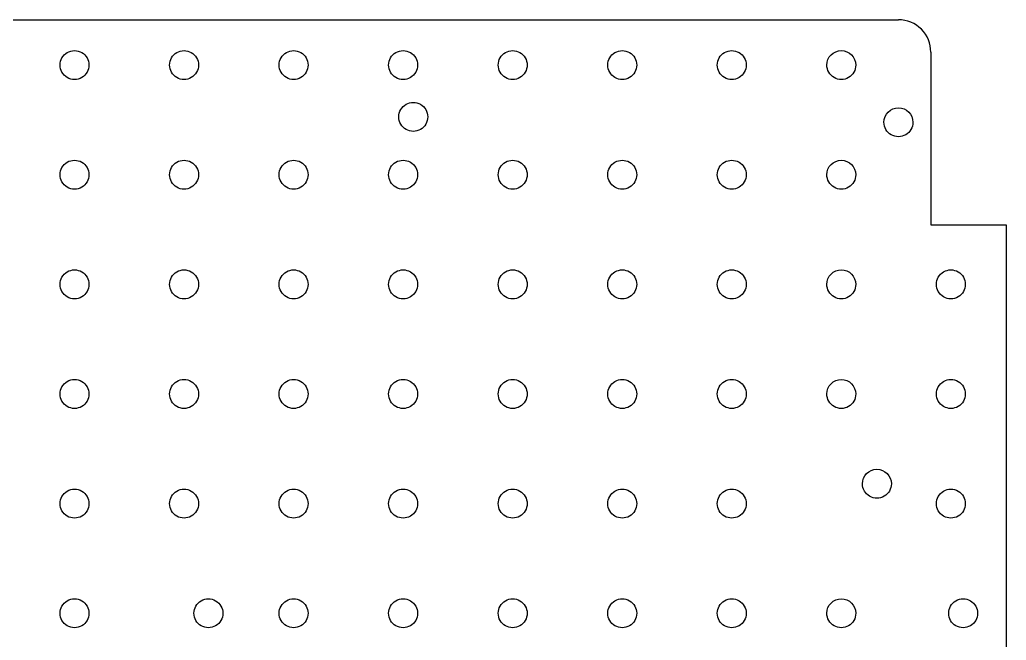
# Model space of a CAD drawing. Extents: x 3 to 186, y -110 to 0.
# Drawn here: x 94.9 to 186.4, y -57.6 to -0.1 of the extents above; entities that cross this region are included whole.
import ezdxf

# ---------------------------------------------------------------- set-up
doc = ezdxf.new("R2010")
doc.units = 0
doc.layers.get('0').update_dxf_attribs({"linetype": 'CONTINUOUS'})

msp = doc.modelspace()

# ---------------------------------------------------------------- linework, layer by layer
at = {"color": 7}
for p, q in [((13.411941, -0.089216), (176.411207, -0.089216)), ((179.410944, -3.088953), (179.410944, -19.088398)), ((101.333808, -4.289102), (101.333808, -4.289102)), ((111.493799, -4.289102), (111.493799, -4.289102)), ((121.653789, -4.289102), (121.653789, -4.289102)), ((131.81378, -4.289102), (131.81378, -4.289102)), ((141.97377, -4.289102), (141.97377, -4.289102)), ((152.13376, -4.289102), (152.13376, -4.289102)), ((162.293751, -4.289102), (162.293751, -4.289102)), ((172.453741, -4.289102), (172.453741, -4.289102)), ((132.753579, -9.089698), (132.753579, -9.089698)), ((177.754716, -9.590077), (177.754716, -9.590077)), ((101.333808, -14.449092), (101.333808, -14.449092)), ((111.493799, -14.449092), (111.493799, -14.449092)), ((121.653789, -14.449092), (121.653789, -14.449092)), ((131.81378, -14.449092), (131.81378, -14.449092)), ((141.97377, -14.449092), (141.97377, -14.449092)), ((152.13376, -14.449092), (152.13376, -14.449092)), ((162.293751, -14.449092), (162.293751, -14.449092)), ((172.453741, -14.449092), (172.453741, -14.449092)), ((179.410944, -19.088398), (186.411177, -19.088398)), ((186.411177, -19.088398), (186.411177, -91.089709)), ((101.333808, -24.609083), (101.333808, -24.609083)), ((111.493799, -24.609083), (111.493799, -24.609083)), ((121.653789, -24.609083), (121.653789, -24.609083)), ((131.81378, -24.609083), (131.81378, -24.609083)), ((141.97377, -24.609083), (141.97377, -24.609083)), ((152.13376, -24.609083), (152.13376, -24.609083)), ((162.293751, -24.609083), (162.293751, -24.609083)), ((172.453741, -24.609083), (172.453741, -24.609083)), ((182.613731, -24.609083), (182.613731, -24.609083)), ((101.333808, -34.769073), (101.333808, -34.769073)), ((111.493799, -34.769073), (111.493799, -34.769073)), ((121.653789, -34.769073), (121.653789, -34.769073)), ((131.81378, -34.769073), (131.81378, -34.769073)), ((141.97377, -34.769073), (141.97377, -34.769073)), ((152.13376, -34.769073), (152.13376, -34.769073)), ((162.293751, -34.769073), (162.293751, -34.769073)), ((172.453741, -34.769073), (172.453741, -34.769073)), ((182.613731, -34.769073), (182.613731, -34.769073)), ((175.753198, -43.090105), (175.753198, -43.090105)), ((101.333808, -44.929063), (101.333808, -44.929063)), ((111.493799, -44.929063), (111.493799, -44.929063)), ((121.653789, -44.929063), (121.653789, -44.929063)), ((131.81378, -44.929063), (131.81378, -44.929063)), ((141.97377, -44.929063), (141.97377, -44.929063)), ((152.13376, -44.929063), (152.13376, -44.929063)), ((162.293751, -44.929063), (162.293751, -44.929063)), ((182.613731, -44.929063), (182.613731, -44.929063)), ((101.333808, -55.089054), (101.333808, -55.089054)), ((113.754397, -55.089054), (113.754397, -55.089054)), ((121.653789, -55.089054), (121.653789, -55.089054)), ((131.81378, -55.089054), (131.81378, -55.089054)), ((141.97377, -55.089054), (141.97377, -55.089054)), ((152.13376, -55.089054), (152.13376, -55.089054)), ((162.293751, -55.089054), (162.293751, -55.089054)), ((172.453741, -55.089054), (172.453741, -55.089054)), ((183.75419, -55.089054), (183.75419, -55.089054))]:
    msp.add_line(p, q, dxfattribs=at)
for points in [[(178.534045, -0.969087), (177.971437, -0.40648), (177.208378, -0.09041), (176.412731, -0.09041)], [(179.412722, -3.090401), (179.412722, -2.294754), (179.096652, -1.531695), (178.534045, -0.969087)], [(98.64933, -4.289102), (98.64933, -3.809567), (98.90516, -3.366457), (99.32045, -3.12669)], [(99.32045, -3.12669), (99.73574, -2.886922), (100.247399, -2.886922), (100.662689, -3.12669)], [(100.662689, -3.12669), (101.077979, -3.366457), (101.333808, -3.809567), (101.333808, -4.289102)], [(108.809321, -4.289102), (108.809321, -3.809567), (109.06515, -3.366457), (109.48044, -3.12669)], [(109.48044, -3.12669), (109.89573, -2.886922), (110.407389, -2.886922), (110.822679, -3.12669)], [(110.822679, -3.12669), (111.237969, -3.366457), (111.493799, -3.809567), (111.493799, -4.289102)], [(118.969311, -4.289102), (118.969311, -3.809567), (119.22514, -3.366457), (119.64043, -3.12669)], [(119.64043, -3.12669), (120.055721, -2.886922), (120.567379, -2.886922), (120.98267, -3.12669)], [(120.98267, -3.12669), (121.39796, -3.366457), (121.653789, -3.809567), (121.653789, -4.289102)], [(129.129301, -4.289102), (129.129301, -3.809567), (129.385131, -3.366457), (129.800421, -3.12669)], [(129.800421, -3.12669), (130.215711, -2.886922), (130.72737, -2.886922), (131.14266, -3.12669)], [(131.14266, -3.12669), (131.55795, -3.366457), (131.81378, -3.809567), (131.81378, -4.289102)], [(139.289292, -4.289102), (139.289292, -3.809567), (139.545121, -3.366457), (139.960411, -3.12669)], [(139.960411, -3.12669), (140.375701, -2.886922), (140.88736, -2.886922), (141.30265, -3.12669)], [(141.30265, -3.12669), (141.717941, -3.366457), (141.97377, -3.809567), (141.97377, -4.289102)], [(149.449282, -4.289102), (149.449282, -3.809567), (149.705111, -3.366457), (150.120402, -3.12669)], [(150.120402, -3.12669), (150.535692, -2.886922), (151.04735, -2.886922), (151.462641, -3.12669)], [(151.462641, -3.12669), (151.877931, -3.366457), (152.13376, -3.809567), (152.13376, -4.289102)], [(159.609272, -4.289102), (159.609272, -3.809567), (159.865102, -3.366457), (160.280392, -3.12669)], [(160.280392, -3.12669), (160.695682, -2.886922), (161.207341, -2.886922), (161.622631, -3.12669)], [(161.622631, -3.12669), (162.037921, -3.366457), (162.293751, -3.809567), (162.293751, -4.289102)], [(169.769263, -4.289102), (169.769263, -3.547804), (170.370204, -2.946864), (171.111502, -2.946864)], [(171.111502, -2.946864), (171.8528, -2.946864), (172.453741, -3.547804), (172.453741, -4.289102)], [(99.32045, -5.451515), (98.90516, -5.211747), (98.64933, -4.768638), (98.64933, -4.289102)], [(101.333808, -4.289102), (101.333808, -4.768638), (101.077979, -5.211747), (100.662689, -5.451515)], [(109.48044, -5.451515), (109.06515, -5.211747), (108.809321, -4.768638), (108.809321, -4.289102)], [(111.493799, -4.289102), (111.493799, -4.768638), (111.237969, -5.211747), (110.822679, -5.451515)], [(119.64043, -5.451515), (119.22514, -5.211747), (118.969311, -4.768638), (118.969311, -4.289102)], [(121.653789, -4.289102), (121.653789, -4.768638), (121.39796, -5.211747), (120.98267, -5.451515)], [(129.800421, -5.451515), (129.385131, -5.211747), (129.129301, -4.768638), (129.129301, -4.289102)], [(131.81378, -4.289102), (131.81378, -4.768638), (131.55795, -5.211747), (131.14266, -5.451515)], [(139.960411, -5.451515), (139.545121, -5.211747), (139.289292, -4.768638), (139.289292, -4.289102)], [(141.97377, -4.289102), (141.97377, -4.768638), (141.717941, -5.211747), (141.30265, -5.451515)], [(150.120402, -5.451515), (149.705111, -5.211747), (149.449282, -4.768638), (149.449282, -4.289102)], [(152.13376, -4.289102), (152.13376, -4.768638), (151.877931, -5.211747), (151.462641, -5.451515)], [(160.280392, -5.451515), (159.865102, -5.211747), (159.609272, -4.768638), (159.609272, -4.289102)], [(162.293751, -4.289102), (162.293751, -4.768638), (162.037921, -5.211747), (161.622631, -5.451515)], [(170.440382, -5.451515), (170.025092, -5.211747), (169.769263, -4.768638), (169.769263, -4.289102)], [(172.453741, -4.289102), (172.453741, -4.768638), (172.197912, -5.211747), (171.782621, -5.451515)], [(100.662689, -5.451515), (100.247399, -5.691283), (99.73574, -5.691283), (99.32045, -5.451515)], [(110.822679, -5.451515), (110.407389, -5.691283), (109.89573, -5.691283), (109.48044, -5.451515)], [(120.98267, -5.451515), (120.567379, -5.691283), (120.055721, -5.691283), (119.64043, -5.451515)], [(131.14266, -5.451515), (130.72737, -5.691283), (130.215711, -5.691283), (129.800421, -5.451515)], [(141.30265, -5.451515), (140.88736, -5.691283), (140.375701, -5.691283), (139.960411, -5.451515)], [(151.462641, -5.451515), (151.04735, -5.691283), (150.535692, -5.691283), (150.120402, -5.451515)], [(161.622631, -5.451515), (161.207341, -5.691283), (160.695682, -5.691283), (160.280392, -5.451515)], [(171.782621, -5.451515), (171.367331, -5.691283), (170.855672, -5.691283), (170.440382, -5.451515)], [(130.0691, -9.089698), (130.0691, -8.610162), (130.32493, -8.167053), (130.74022, -7.927285)], [(130.74022, -7.927285), (131.15551, -7.687517), (131.667169, -7.687517), (132.082459, -7.927285)], [(132.082459, -7.927285), (132.497749, -8.167053), (132.753579, -8.610162), (132.753579, -9.089698)], [(130.74022, -10.25211), (130.32493, -10.012342), (130.0691, -9.569233), (130.0691, -9.089698)], [(132.753579, -9.089698), (132.753579, -9.569233), (132.497749, -10.012342), (132.082459, -10.25211)], [(175.070238, -9.590077), (175.070238, -8.848779), (175.671179, -8.247838), (176.412477, -8.247838)], [(176.412477, -8.247838), (177.153775, -8.247838), (177.754716, -8.848779), (177.754716, -9.590077)], [(175.741357, -10.752489), (175.326067, -10.512721), (175.070238, -10.069612), (175.070238, -9.590077)], [(177.754716, -9.590077), (177.754716, -10.069612), (177.498887, -10.512721), (177.083596, -10.752489)], [(132.082459, -10.25211), (131.667169, -10.491878), (131.15551, -10.491878), (130.74022, -10.25211)], [(177.083596, -10.752489), (176.668306, -10.992257), (176.156647, -10.992257), (175.741357, -10.752489)], [(98.64933, -14.449092), (98.64933, -13.969556), (98.90516, -13.526447), (99.32045, -13.286679)], [(99.32045, -13.286679), (99.73574, -13.046912), (100.247399, -13.046912), (100.662689, -13.286679)], [(100.662689, -13.286679), (101.077979, -13.526447), (101.333808, -13.969556), (101.333808, -14.449092)], [(108.809321, -14.449092), (108.809321, -13.969556), (109.06515, -13.526447), (109.48044, -13.286679)], [(109.48044, -13.286679), (109.89573, -13.046912), (110.407389, -13.046912), (110.822679, -13.286679)], [(110.822679, -13.286679), (111.237969, -13.526447), (111.493799, -13.969556), (111.493799, -14.449092)], [(118.969311, -14.449092), (118.969311, -13.969556), (119.22514, -13.526447), (119.64043, -13.286679)], [(119.64043, -13.286679), (120.055721, -13.046912), (120.567379, -13.046912), (120.98267, -13.286679)], [(120.98267, -13.286679), (121.39796, -13.526447), (121.653789, -13.969556), (121.653789, -14.449092)], [(129.129301, -14.449092), (129.129301, -13.969556), (129.385131, -13.526447), (129.800421, -13.286679)], [(129.800421, -13.286679), (130.215711, -13.046912), (130.72737, -13.046912), (131.14266, -13.286679)], [(131.14266, -13.286679), (131.55795, -13.526447), (131.81378, -13.969556), (131.81378, -14.449092)], [(139.289292, -14.449092), (139.289292, -13.969556), (139.545121, -13.526447), (139.960411, -13.286679)], [(139.960411, -13.286679), (140.375701, -13.046912), (140.88736, -13.046912), (141.30265, -13.286679)], [(141.30265, -13.286679), (141.717941, -13.526447), (141.97377, -13.969556), (141.97377, -14.449092)], [(149.449282, -14.449092), (149.449282, -13.969556), (149.705111, -13.526447), (150.120402, -13.286679)], [(150.120402, -13.286679), (150.535692, -13.046912), (151.04735, -13.046912), (151.462641, -13.286679)], [(151.462641, -13.286679), (151.877931, -13.526447), (152.13376, -13.969556), (152.13376, -14.449092)], [(159.609272, -14.449092), (159.609272, -13.969556), (159.865102, -13.526447), (160.280392, -13.286679)], [(160.280392, -13.286679), (160.695682, -13.046912), (161.207341, -13.046912), (161.622631, -13.286679)], [(161.622631, -13.286679), (162.037921, -13.526447), (162.293751, -13.969556), (162.293751, -14.449092)], [(169.769263, -14.449092), (169.769263, -13.707794), (170.370204, -13.106854), (171.111502, -13.106854)], [(171.111502, -13.106854), (171.8528, -13.106854), (172.453741, -13.707794), (172.453741, -14.449092)], [(99.32045, -15.611505), (98.90516, -15.371737), (98.64933, -14.928628), (98.64933, -14.449092)], [(101.333808, -14.449092), (101.333808, -14.928628), (101.077979, -15.371737), (100.662689, -15.611505)], [(109.48044, -15.611505), (109.06515, -15.371737), (108.809321, -14.928628), (108.809321, -14.449092)], [(111.493799, -14.449092), (111.493799, -14.928628), (111.237969, -15.371737), (110.822679, -15.611505)], [(119.64043, -15.611505), (119.22514, -15.371737), (118.969311, -14.928628), (118.969311, -14.449092)], [(121.653789, -14.449092), (121.653789, -14.928628), (121.39796, -15.371737), (120.98267, -15.611505)], [(129.800421, -15.611505), (129.385131, -15.371737), (129.129301, -14.928628), (129.129301, -14.449092)], [(131.81378, -14.449092), (131.81378, -14.928628), (131.55795, -15.371737), (131.14266, -15.611505)], [(139.960411, -15.611505), (139.545121, -15.371737), (139.289292, -14.928628), (139.289292, -14.449092)], [(141.97377, -14.449092), (141.97377, -14.928628), (141.717941, -15.371737), (141.30265, -15.611505)], [(150.120402, -15.611505), (149.705111, -15.371737), (149.449282, -14.928628), (149.449282, -14.449092)], [(152.13376, -14.449092), (152.13376, -14.928628), (151.877931, -15.371737), (151.462641, -15.611505)], [(160.280392, -15.611505), (159.865102, -15.371737), (159.609272, -14.928628), (159.609272, -14.449092)], [(162.293751, -14.449092), (162.293751, -14.928628), (162.037921, -15.371737), (161.622631, -15.611505)], [(170.440382, -15.611505), (170.025092, -15.371737), (169.769263, -14.928628), (169.769263, -14.449092)], [(172.453741, -14.449092), (172.453741, -14.928628), (172.197912, -15.371737), (171.782621, -15.611505)], [(100.662689, -15.611505), (100.247399, -15.851272), (99.73574, -15.851272), (99.32045, -15.611505)], [(110.822679, -15.611505), (110.407389, -15.851272), (109.89573, -15.851272), (109.48044, -15.611505)], [(120.98267, -15.611505), (120.567379, -15.851272), (120.055721, -15.851272), (119.64043, -15.611505)], [(131.14266, -15.611505), (130.72737, -15.851272), (130.215711, -15.851272), (129.800421, -15.611505)], [(141.30265, -15.611505), (140.88736, -15.851272), (140.375701, -15.851272), (139.960411, -15.611505)], [(151.462641, -15.611505), (151.04735, -15.851272), (150.535692, -15.851272), (150.120402, -15.611505)], [(161.622631, -15.611505), (161.207341, -15.851272), (160.695682, -15.851272), (160.280392, -15.611505)], [(171.782621, -15.611505), (171.367331, -15.851272), (170.855672, -15.851272), (170.440382, -15.611505)], [(98.64933, -24.609083), (98.64933, -24.129547), (98.90516, -23.686438), (99.32045, -23.44667)], [(99.32045, -23.44667), (99.73574, -23.206902), (100.247399, -23.206902), (100.662689, -23.44667)], [(100.662689, -23.44667), (101.077979, -23.686438), (101.333808, -24.129547), (101.333808, -24.609083)], [(108.809321, -24.609083), (108.809321, -24.129547), (109.06515, -23.686438), (109.48044, -23.44667)], [(109.48044, -23.44667), (109.89573, -23.206902), (110.407389, -23.206902), (110.822679, -23.44667)], [(110.822679, -23.44667), (111.237969, -23.686438), (111.493799, -24.129547), (111.493799, -24.609083)], [(118.969311, -24.609083), (118.969311, -24.129547), (119.22514, -23.686438), (119.64043, -23.44667)], [(119.64043, -23.44667), (120.055721, -23.206902), (120.567379, -23.206902), (120.98267, -23.44667)], [(120.98267, -23.44667), (121.39796, -23.686438), (121.653789, -24.129547), (121.653789, -24.609083)], [(129.129301, -24.609083), (129.129301, -24.129547), (129.385131, -23.686438), (129.800421, -23.44667)], [(129.800421, -23.44667), (130.215711, -23.206902), (130.72737, -23.206902), (131.14266, -23.44667)], [(131.14266, -23.44667), (131.55795, -23.686438), (131.81378, -24.129547), (131.81378, -24.609083)], [(139.289292, -24.609083), (139.289292, -24.129547), (139.545121, -23.686438), (139.960411, -23.44667)], [(139.960411, -23.44667), (140.375701, -23.206902), (140.88736, -23.206902), (141.30265, -23.44667)], [(141.30265, -23.44667), (141.717941, -23.686438), (141.97377, -24.129547), (141.97377, -24.609083)], [(149.449282, -24.609083), (149.449282, -24.129547), (149.705111, -23.686438), (150.120402, -23.44667)], [(150.120402, -23.44667), (150.535692, -23.206902), (151.04735, -23.206902), (151.462641, -23.44667)], [(151.462641, -23.44667), (151.877931, -23.686438), (152.13376, -24.129547), (152.13376, -24.609083)], [(159.609272, -24.609083), (159.609272, -24.129547), (159.865102, -23.686438), (160.280392, -23.44667)], [(160.280392, -23.44667), (160.695682, -23.206902), (161.207341, -23.206902), (161.622631, -23.44667)], [(161.622631, -23.44667), (162.037921, -23.686438), (162.293751, -24.129547), (162.293751, -24.609083)], [(169.769263, -24.609083), (169.769263, -23.867785), (170.370204, -23.266844), (171.111502, -23.266844)], [(171.111502, -23.266844), (171.8528, -23.266844), (172.453741, -23.867785), (172.453741, -24.609083)], [(179.929253, -24.609083), (179.929253, -24.129547), (180.185082, -23.686438), (180.600373, -23.44667)], [(180.600373, -23.44667), (181.015663, -23.206902), (181.527321, -23.206902), (181.942612, -23.44667)], [(181.942612, -23.44667), (182.357902, -23.686438), (182.613731, -24.129547), (182.613731, -24.609083)], [(99.32045, -25.771495), (98.90516, -25.531727), (98.64933, -25.088618), (98.64933, -24.609083)], [(101.333808, -24.609083), (101.333808, -25.088618), (101.077979, -25.531727), (100.662689, -25.771495)], [(109.48044, -25.771495), (109.06515, -25.531727), (108.809321, -25.088618), (108.809321, -24.609083)], [(111.493799, -24.609083), (111.493799, -25.088618), (111.237969, -25.531727), (110.822679, -25.771495)], [(119.64043, -25.771495), (119.22514, -25.531727), (118.969311, -25.088618), (118.969311, -24.609083)], [(121.653789, -24.609083), (121.653789, -25.088618), (121.39796, -25.531727), (120.98267, -25.771495)], [(129.800421, -25.771495), (129.385131, -25.531727), (129.129301, -25.088618), (129.129301, -24.609083)], [(131.81378, -24.609083), (131.81378, -25.088618), (131.55795, -25.531727), (131.14266, -25.771495)], [(139.960411, -25.771495), (139.545121, -25.531727), (139.289292, -25.088618), (139.289292, -24.609083)], [(141.97377, -24.609083), (141.97377, -25.088618), (141.717941, -25.531727), (141.30265, -25.771495)], [(150.120402, -25.771495), (149.705111, -25.531727), (149.449282, -25.088618), (149.449282, -24.609083)], [(152.13376, -24.609083), (152.13376, -25.088618), (151.877931, -25.531727), (151.462641, -25.771495)], [(160.280392, -25.771495), (159.865102, -25.531727), (159.609272, -25.088618), (159.609272, -24.609083)], [(162.293751, -24.609083), (162.293751, -25.088618), (162.037921, -25.531727), (161.622631, -25.771495)], [(170.440382, -25.771495), (170.025092, -25.531727), (169.769263, -25.088618), (169.769263, -24.609083)], [(172.453741, -24.609083), (172.453741, -25.088618), (172.197912, -25.531727), (171.782621, -25.771495)], [(180.600373, -25.771495), (180.185082, -25.531727), (179.929253, -25.088618), (179.929253, -24.609083)], [(182.613731, -24.609083), (182.613731, -25.088618), (182.357902, -25.531727), (181.942612, -25.771495)], [(100.662689, -25.771495), (100.247399, -26.011263), (99.73574, -26.011263), (99.32045, -25.771495)], [(110.822679, -25.771495), (110.407389, -26.011263), (109.89573, -26.011263), (109.48044, -25.771495)], [(120.98267, -25.771495), (120.567379, -26.011263), (120.055721, -26.011263), (119.64043, -25.771495)], [(131.14266, -25.771495), (130.72737, -26.011263), (130.215711, -26.011263), (129.800421, -25.771495)], [(141.30265, -25.771495), (140.88736, -26.011263), (140.375701, -26.011263), (139.960411, -25.771495)], [(151.462641, -25.771495), (151.04735, -26.011263), (150.535692, -26.011263), (150.120402, -25.771495)], [(161.622631, -25.771495), (161.207341, -26.011263), (160.695682, -26.011263), (160.280392, -25.771495)], [(171.782621, -25.771495), (171.367331, -26.011263), (170.855672, -26.011263), (170.440382, -25.771495)], [(181.942612, -25.771495), (181.527321, -26.011263), (181.015663, -26.011263), (180.600373, -25.771495)], [(98.64933, -34.769073), (98.64933, -34.289537), (98.90516, -33.846428), (99.32045, -33.60666)], [(99.32045, -33.60666), (99.73574, -33.366893), (100.247399, -33.366893), (100.662689, -33.60666)], [(100.662689, -33.60666), (101.077979, -33.846428), (101.333808, -34.289537), (101.333808, -34.769073)], [(108.809321, -34.769073), (108.809321, -34.289537), (109.06515, -33.846428), (109.48044, -33.60666)], [(109.48044, -33.60666), (109.89573, -33.366893), (110.407389, -33.366893), (110.822679, -33.60666)], [(110.822679, -33.60666), (111.237969, -33.846428), (111.493799, -34.289537), (111.493799, -34.769073)], [(118.969311, -34.769073), (118.969311, -34.289537), (119.22514, -33.846428), (119.64043, -33.60666)], [(119.64043, -33.60666), (120.055721, -33.366893), (120.567379, -33.366893), (120.98267, -33.60666)], [(120.98267, -33.60666), (121.39796, -33.846428), (121.653789, -34.289537), (121.653789, -34.769073)], [(129.129301, -34.769073), (129.129301, -34.289537), (129.385131, -33.846428), (129.800421, -33.60666)], [(129.800421, -33.60666), (130.215711, -33.366893), (130.72737, -33.366893), (131.14266, -33.60666)], [(131.14266, -33.60666), (131.55795, -33.846428), (131.81378, -34.289537), (131.81378, -34.769073)], [(139.289292, -34.769073), (139.289292, -34.289537), (139.545121, -33.846428), (139.960411, -33.60666)], [(139.960411, -33.60666), (140.375701, -33.366893), (140.88736, -33.366893), (141.30265, -33.60666)], [(141.30265, -33.60666), (141.717941, -33.846428), (141.97377, -34.289537), (141.97377, -34.769073)], [(149.449282, -34.769073), (149.449282, -34.289537), (149.705111, -33.846428), (150.120402, -33.60666)], [(150.120402, -33.60666), (150.535692, -33.366893), (151.04735, -33.366893), (151.462641, -33.60666)], [(151.462641, -33.60666), (151.877931, -33.846428), (152.13376, -34.289537), (152.13376, -34.769073)], [(159.609272, -34.769073), (159.609272, -34.289537), (159.865102, -33.846428), (160.280392, -33.60666)], [(160.280392, -33.60666), (160.695682, -33.366893), (161.207341, -33.366893), (161.622631, -33.60666)], [(161.622631, -33.60666), (162.037921, -33.846428), (162.293751, -34.289537), (162.293751, -34.769073)], [(169.769263, -34.769073), (169.769263, -34.027775), (170.370204, -33.426835), (171.111502, -33.426835)], [(171.111502, -33.426835), (171.8528, -33.426835), (172.453741, -34.027775), (172.453741, -34.769073)], [(179.929253, -34.769073), (179.929253, -34.289537), (180.185082, -33.846428), (180.600373, -33.60666)], [(180.600373, -33.60666), (181.015663, -33.366893), (181.527321, -33.366893), (181.942612, -33.60666)], [(181.942612, -33.60666), (182.357902, -33.846428), (182.613731, -34.289537), (182.613731, -34.769073)], [(99.32045, -35.931486), (98.90516, -35.691718), (98.64933, -35.248609), (98.64933, -34.769073)], [(101.333808, -34.769073), (101.333808, -35.248609), (101.077979, -35.691718), (100.662689, -35.931486)], [(109.48044, -35.931486), (109.06515, -35.691718), (108.809321, -35.248609), (108.809321, -34.769073)], [(111.493799, -34.769073), (111.493799, -35.248609), (111.237969, -35.691718), (110.822679, -35.931486)], [(119.64043, -35.931486), (119.22514, -35.691718), (118.969311, -35.248609), (118.969311, -34.769073)], [(121.653789, -34.769073), (121.653789, -35.248609), (121.39796, -35.691718), (120.98267, -35.931486)], [(129.800421, -35.931486), (129.385131, -35.691718), (129.129301, -35.248609), (129.129301, -34.769073)], [(131.81378, -34.769073), (131.81378, -35.248609), (131.55795, -35.691718), (131.14266, -35.931486)], [(139.960411, -35.931486), (139.545121, -35.691718), (139.289292, -35.248609), (139.289292, -34.769073)], [(141.97377, -34.769073), (141.97377, -35.248609), (141.717941, -35.691718), (141.30265, -35.931486)], [(150.120402, -35.931486), (149.705111, -35.691718), (149.449282, -35.248609), (149.449282, -34.769073)], [(152.13376, -34.769073), (152.13376, -35.248609), (151.877931, -35.691718), (151.462641, -35.931486)], [(160.280392, -35.931486), (159.865102, -35.691718), (159.609272, -35.248609), (159.609272, -34.769073)], [(162.293751, -34.769073), (162.293751, -35.248609), (162.037921, -35.691718), (161.622631, -35.931486)], [(170.440382, -35.931486), (170.025092, -35.691718), (169.769263, -35.248609), (169.769263, -34.769073)], [(172.453741, -34.769073), (172.453741, -35.248609), (172.197912, -35.691718), (171.782621, -35.931486)], [(180.600373, -35.931486), (180.185082, -35.691718), (179.929253, -35.248609), (179.929253, -34.769073)], [(182.613731, -34.769073), (182.613731, -35.248609), (182.357902, -35.691718), (181.942612, -35.931486)], [(100.662689, -35.931486), (100.247399, -36.171253), (99.73574, -36.171253), (99.32045, -35.931486)], [(110.822679, -35.931486), (110.407389, -36.171253), (109.89573, -36.171253), (109.48044, -35.931486)], [(120.98267, -35.931486), (120.567379, -36.171253), (120.055721, -36.171253), (119.64043, -35.931486)], [(131.14266, -35.931486), (130.72737, -36.171253), (130.215711, -36.171253), (129.800421, -35.931486)], [(141.30265, -35.931486), (140.88736, -36.171253), (140.375701, -36.171253), (139.960411, -35.931486)], [(151.462641, -35.931486), (151.04735, -36.171253), (150.535692, -36.171253), (150.120402, -35.931486)], [(161.622631, -35.931486), (161.207341, -36.171253), (160.695682, -36.171253), (160.280392, -35.931486)], [(171.782621, -35.931486), (171.367331, -36.171253), (170.855672, -36.171253), (170.440382, -35.931486)], [(181.942612, -35.931486), (181.527321, -36.171253), (181.015663, -36.171253), (180.600373, -35.931486)], [(173.06872, -43.090105), (173.06872, -42.348807), (173.669661, -41.747867), (174.410959, -41.747867)], [(174.410959, -41.747867), (175.152257, -41.747867), (175.753198, -42.348807), (175.753198, -43.090105)], [(98.64933, -44.929063), (98.64933, -44.449528), (98.90516, -44.006418), (99.32045, -43.766651)], [(99.32045, -43.766651), (99.73574, -43.526883), (100.247399, -43.526883), (100.662689, -43.766651)], [(100.662689, -43.766651), (101.077979, -44.006418), (101.333808, -44.449528), (101.333808, -44.929063)], [(108.809321, -44.929063), (108.809321, -44.449528), (109.06515, -44.006418), (109.48044, -43.766651)], [(109.48044, -43.766651), (109.89573, -43.526883), (110.407389, -43.526883), (110.822679, -43.766651)], [(110.822679, -43.766651), (111.237969, -44.006418), (111.493799, -44.449528), (111.493799, -44.929063)], [(118.969311, -44.929063), (118.969311, -44.449528), (119.22514, -44.006418), (119.64043, -43.766651)], [(119.64043, -43.766651), (120.055721, -43.526883), (120.567379, -43.526883), (120.98267, -43.766651)], [(120.98267, -43.766651), (121.39796, -44.006418), (121.653789, -44.449528), (121.653789, -44.929063)], [(129.129301, -44.929063), (129.129301, -44.449528), (129.385131, -44.006418), (129.800421, -43.766651)], [(129.800421, -43.766651), (130.215711, -43.526883), (130.72737, -43.526883), (131.14266, -43.766651)], [(131.14266, -43.766651), (131.55795, -44.006418), (131.81378, -44.449528), (131.81378, -44.929063)], [(139.289292, -44.929063), (139.289292, -44.449528), (139.545121, -44.006418), (139.960411, -43.766651)], [(139.960411, -43.766651), (140.375701, -43.526883), (140.88736, -43.526883), (141.30265, -43.766651)], [(141.30265, -43.766651), (141.717941, -44.006418), (141.97377, -44.449528), (141.97377, -44.929063)], [(149.449282, -44.929063), (149.449282, -44.449528), (149.705111, -44.006418), (150.120402, -43.766651)], [(150.120402, -43.766651), (150.535692, -43.526883), (151.04735, -43.526883), (151.462641, -43.766651)], [(151.462641, -43.766651), (151.877931, -44.006418), (152.13376, -44.449528), (152.13376, -44.929063)], [(159.609272, -44.929063), (159.609272, -44.449528), (159.865102, -44.006418), (160.280392, -43.766651)], [(160.280392, -43.766651), (160.695682, -43.526883), (161.207341, -43.526883), (161.622631, -43.766651)], [(161.622631, -43.766651), (162.037921, -44.006418), (162.293751, -44.449528), (162.293751, -44.929063)], [(173.739839, -44.252518), (173.324549, -44.01275), (173.06872, -43.569641), (173.06872, -43.090105)], [(175.753198, -43.090105), (175.753198, -43.569641), (175.497368, -44.01275), (175.082078, -44.252518)], [(179.929253, -44.929063), (179.929253, -44.449528), (180.185082, -44.006418), (180.600373, -43.766651)], [(180.600373, -43.766651), (181.015663, -43.526883), (181.527321, -43.526883), (181.942612, -43.766651)], [(181.942612, -43.766651), (182.357902, -44.006418), (182.613731, -44.449528), (182.613731, -44.929063)], [(175.082078, -44.252518), (174.666788, -44.492286), (174.155129, -44.492286), (173.739839, -44.252518)], [(99.32045, -46.091476), (98.90516, -45.851708), (98.64933, -45.408599), (98.64933, -44.929063)], [(101.333808, -44.929063), (101.333808, -45.408599), (101.077979, -45.851708), (100.662689, -46.091476)], [(109.48044, -46.091476), (109.06515, -45.851708), (108.809321, -45.408599), (108.809321, -44.929063)], [(111.493799, -44.929063), (111.493799, -45.408599), (111.237969, -45.851708), (110.822679, -46.091476)], [(119.64043, -46.091476), (119.22514, -45.851708), (118.969311, -45.408599), (118.969311, -44.929063)], [(121.653789, -44.929063), (121.653789, -45.408599), (121.39796, -45.851708), (120.98267, -46.091476)], [(129.800421, -46.091476), (129.385131, -45.851708), (129.129301, -45.408599), (129.129301, -44.929063)], [(131.81378, -44.929063), (131.81378, -45.408599), (131.55795, -45.851708), (131.14266, -46.091476)], [(139.960411, -46.091476), (139.545121, -45.851708), (139.289292, -45.408599), (139.289292, -44.929063)], [(141.97377, -44.929063), (141.97377, -45.408599), (141.717941, -45.851708), (141.30265, -46.091476)], [(150.120402, -46.091476), (149.705111, -45.851708), (149.449282, -45.408599), (149.449282, -44.929063)], [(152.13376, -44.929063), (152.13376, -45.408599), (151.877931, -45.851708), (151.462641, -46.091476)], [(160.280392, -46.091476), (159.865102, -45.851708), (159.609272, -45.408599), (159.609272, -44.929063)], [(162.293751, -44.929063), (162.293751, -45.408599), (162.037921, -45.851708), (161.622631, -46.091476)], [(180.600373, -46.091476), (180.185082, -45.851708), (179.929253, -45.408599), (179.929253, -44.929063)], [(182.613731, -44.929063), (182.613731, -45.408599), (182.357902, -45.851708), (181.942612, -46.091476)], [(100.662689, -46.091476), (100.247399, -46.331244), (99.73574, -46.331244), (99.32045, -46.091476)], [(110.822679, -46.091476), (110.407389, -46.331244), (109.89573, -46.331244), (109.48044, -46.091476)], [(120.98267, -46.091476), (120.567379, -46.331244), (120.055721, -46.331244), (119.64043, -46.091476)], [(131.14266, -46.091476), (130.72737, -46.331244), (130.215711, -46.331244), (129.800421, -46.091476)], [(141.30265, -46.091476), (140.88736, -46.331244), (140.375701, -46.331244), (139.960411, -46.091476)], [(151.462641, -46.091476), (151.04735, -46.331244), (150.535692, -46.331244), (150.120402, -46.091476)], [(161.622631, -46.091476), (161.207341, -46.331244), (160.695682, -46.331244), (160.280392, -46.091476)], [(181.942612, -46.091476), (181.527321, -46.331244), (181.015663, -46.331244), (180.600373, -46.091476)], [(98.64933, -55.089054), (98.64933, -54.609518), (98.90516, -54.166409), (99.32045, -53.926641)], [(99.32045, -53.926641), (99.73574, -53.686873), (100.247399, -53.686873), (100.662689, -53.926641)], [(100.662689, -53.926641), (101.077979, -54.166409), (101.333808, -54.609518), (101.333808, -55.089054)], [(111.069918, -55.089054), (111.069918, -54.609518), (111.325748, -54.166409), (111.741038, -53.926641)], [(111.741038, -53.926641), (112.156328, -53.686873), (112.667987, -53.686873), (113.083277, -53.926641)], [(113.083277, -53.926641), (113.498567, -54.166409), (113.754397, -54.609518), (113.754397, -55.089054)], [(118.969311, -55.089054), (118.969311, -54.609518), (119.22514, -54.166409), (119.64043, -53.926641)], [(119.64043, -53.926641), (120.055721, -53.686873), (120.567379, -53.686873), (120.98267, -53.926641)], [(120.98267, -53.926641), (121.39796, -54.166409), (121.653789, -54.609518), (121.653789, -55.089054)], [(129.129301, -55.089054), (129.129301, -54.609518), (129.385131, -54.166409), (129.800421, -53.926641)], [(129.800421, -53.926641), (130.215711, -53.686873), (130.72737, -53.686873), (131.14266, -53.926641)], [(131.14266, -53.926641), (131.55795, -54.166409), (131.81378, -54.609518), (131.81378, -55.089054)], [(139.289292, -55.089054), (139.289292, -54.609518), (139.545121, -54.166409), (139.960411, -53.926641)], [(139.960411, -53.926641), (140.375701, -53.686873), (140.88736, -53.686873), (141.30265, -53.926641)], [(141.30265, -53.926641), (141.717941, -54.166409), (141.97377, -54.609518), (141.97377, -55.089054)], [(149.449282, -55.089054), (149.449282, -54.609518), (149.705111, -54.166409), (150.120402, -53.926641)], [(150.120402, -53.926641), (150.535692, -53.686873), (151.04735, -53.686873), (151.462641, -53.926641)], [(151.462641, -53.926641), (151.877931, -54.166409), (152.13376, -54.609518), (152.13376, -55.089054)], [(159.609272, -55.089054), (159.609272, -54.609518), (159.865102, -54.166409), (160.280392, -53.926641)], [(160.280392, -53.926641), (160.695682, -53.686873), (161.207341, -53.686873), (161.622631, -53.926641)], [(161.622631, -53.926641), (162.037921, -54.166409), (162.293751, -54.609518), (162.293751, -55.089054)], [(169.769263, -55.089054), (169.769263, -54.347756), (170.370204, -53.746815), (171.111502, -53.746815)], [(171.111502, -53.746815), (171.8528, -53.746815), (172.453741, -54.347756), (172.453741, -55.089054)], [(181.069712, -55.089054), (181.069712, -54.609518), (181.325541, -54.166409), (181.740831, -53.926641)], [(181.740831, -53.926641), (182.156122, -53.686873), (182.66778, -53.686873), (183.083071, -53.926641)], [(183.083071, -53.926641), (183.498361, -54.166409), (183.75419, -54.609518), (183.75419, -55.089054)], [(99.32045, -56.251466), (98.90516, -56.011698), (98.64933, -55.568589), (98.64933, -55.089054)], [(101.333808, -55.089054), (101.333808, -55.568589), (101.077979, -56.011698), (100.662689, -56.251466)], [(111.741038, -56.251466), (111.325748, -56.011698), (111.069918, -55.568589), (111.069918, -55.089054)], [(113.754397, -55.089054), (113.754397, -55.568589), (113.498567, -56.011698), (113.083277, -56.251466)], [(119.64043, -56.251466), (119.22514, -56.011698), (118.969311, -55.568589), (118.969311, -55.089054)], [(121.653789, -55.089054), (121.653789, -55.568589), (121.39796, -56.011698), (120.98267, -56.251466)], [(129.800421, -56.251466), (129.385131, -56.011698), (129.129301, -55.568589), (129.129301, -55.089054)], [(131.81378, -55.089054), (131.81378, -55.568589), (131.55795, -56.011698), (131.14266, -56.251466)], [(139.960411, -56.251466), (139.545121, -56.011698), (139.289292, -55.568589), (139.289292, -55.089054)], [(141.97377, -55.089054), (141.97377, -55.568589), (141.717941, -56.011698), (141.30265, -56.251466)], [(150.120402, -56.251466), (149.705111, -56.011698), (149.449282, -55.568589), (149.449282, -55.089054)], [(152.13376, -55.089054), (152.13376, -55.568589), (151.877931, -56.011698), (151.462641, -56.251466)], [(160.280392, -56.251466), (159.865102, -56.011698), (159.609272, -55.568589), (159.609272, -55.089054)], [(162.293751, -55.089054), (162.293751, -55.568589), (162.037921, -56.011698), (161.622631, -56.251466)], [(170.440382, -56.251466), (170.025092, -56.011698), (169.769263, -55.568589), (169.769263, -55.089054)], [(172.453741, -55.089054), (172.453741, -55.568589), (172.197912, -56.011698), (171.782621, -56.251466)], [(181.740831, -56.251466), (181.325541, -56.011698), (181.069712, -55.568589), (181.069712, -55.089054)], [(183.75419, -55.089054), (183.75419, -55.568589), (183.498361, -56.011698), (183.083071, -56.251466)], [(100.662689, -56.251466), (100.247399, -56.491234), (99.73574, -56.491234), (99.32045, -56.251466)], [(113.083277, -56.251466), (112.667987, -56.491234), (112.156328, -56.491234), (111.741038, -56.251466)], [(120.98267, -56.251466), (120.567379, -56.491234), (120.055721, -56.491234), (119.64043, -56.251466)], [(131.14266, -56.251466), (130.72737, -56.491234), (130.215711, -56.491234), (129.800421, -56.251466)], [(141.30265, -56.251466), (140.88736, -56.491234), (140.375701, -56.491234), (139.960411, -56.251466)], [(151.462641, -56.251466), (151.04735, -56.491234), (150.535692, -56.491234), (150.120402, -56.251466)], [(161.622631, -56.251466), (161.207341, -56.491234), (160.695682, -56.491234), (160.280392, -56.251466)], [(171.782621, -56.251466), (171.367331, -56.491234), (170.855672, -56.491234), (170.440382, -56.251466)], [(183.083071, -56.251466), (182.66778, -56.491234), (182.156122, -56.491234), (181.740831, -56.251466)]]:
    msp.add_open_spline(points, degree=3, dxfattribs=at)

doc.saveas('drawing.dxf')
